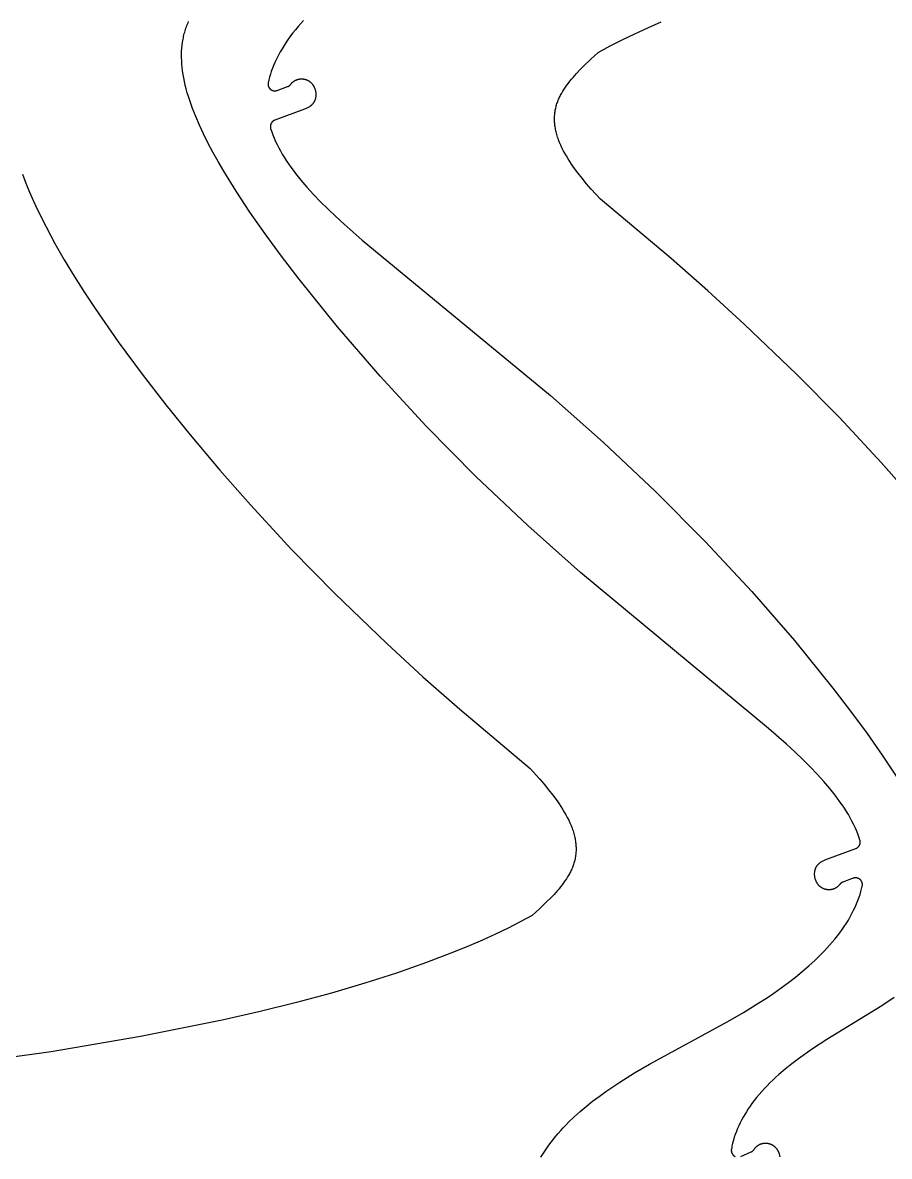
# Model space of a CAD drawing. Header units: millimetres. Extents: x -13379 to -9942, y 7 to 1157.
# Drawn here: x -10722.8 to -10467, y 372.1 to 706.6 of the extents above; entities that cross this region are included whole.
import ezdxf

# ---------------------------------------------------------------- set-up
doc = ezdxf.new("R2010")
doc.units = ezdxf.units.MM
doc.header["$MEASUREMENT"] = 0
doc.layers.add('SECCIONES', color=7, linetype='Continuous')

msp = doc.modelspace()

# ---------------------------------------------------------------- linework, layer by layer
at = {"layer": 'SECCIONES'}
for points in [[(-10569.87, 371.89, 0), (-10569.32, 372.79, 0), (-10568.74, 373.69, 0), (-10568.14, 374.57, 0), (-10567.51, 375.45, 0), (-10566.86, 376.32, 0), (-10566.18, 377.18, 0), (-10565.49, 378.03, 0), (-10564.77, 378.87, 0), (-10564.03, 379.71, 0), (-10563.27, 380.53, 0), (-10562.49, 381.35, 0), (-10561.69, 382.16, 0), (-10560.03, 383.76, 0), (-10558.3, 385.32, 0), (-10556.49, 386.85, 0), (-10554.62, 388.35, 0), (-10552.69, 389.82, 0), (-10550.71, 391.25, 0), (-10548.67, 392.66, 0), (-10546.59, 394.04, 0), (-10542.29, 396.72, 0), (-10537.86, 399.32, 0), (-10514.7, 411.92, 0), (-10510.07, 414.59, 0), (-10505.52, 417.38, 0), (-10503.28, 418.82, 0), (-10501.08, 420.31, 0), (-10498.91, 421.83, 0), (-10496.8, 423.39, 0), (-10494.73, 424.98, 0), (-10492.73, 426.62, 0), (-10490.79, 428.3, 0), (-10488.93, 430.01, 0), (-10487.15, 431.75, 0), (-10486.29, 432.63, 0), (-10485.45, 433.53, 0), (-10484.64, 434.42, 0), (-10483.86, 435.33, 0), (-10483.09, 436.24, 0), (-10482.36, 437.16, 0), (-10481.66, 438.09, 0), (-10480.98, 439.02, 0), (-10480.33, 439.96, 0), (-10479.71, 440.9, 0), (-10479.12, 441.84, 0), (-10478.57, 442.8, 0), (-10478.05, 443.75, 0), (-10477.56, 444.71, 0), (-10477.1, 445.67, 0), (-10476.68, 446.64, 0), (-10476.29, 447.61, 0), (-10475.94, 448.58, 0), (-10475.67, 449.4, 0), (-10475.43, 450.22, 0), (-10475.21, 451.04, 0), (-10475.02, 451.86, 0), (-10475, 451.93, 0), (-10474.99, 452, 0), (-10474.99, 452.06, 0), (-10474.98, 452.13, 0), (-10474.98, 452.2, 0), (-10474.97, 452.27, 0), (-10474.97, 452.34, 0), (-10474.98, 452.41, 0), (-10474.98, 452.48, 0), (-10474.99, 452.54, 0), (-10475, 452.61, 0), (-10475.01, 452.68, 0), (-10475.03, 452.75, 0), (-10475.05, 452.81, 0), (-10475.07, 452.88, 0), (-10475.09, 452.95, 0), (-10475.11, 453.01, 0), (-10475.14, 453.07, 0), (-10475.17, 453.14, 0), (-10475.2, 453.2, 0), (-10475.23, 453.26, 0), (-10475.26, 453.32, 0), (-10475.3, 453.38, 0), (-10475.34, 453.43, 0), (-10475.38, 453.49, 0), (-10475.42, 453.54, 0), (-10475.47, 453.6, 0), (-10475.51, 453.65, 0), (-10475.56, 453.7, 0), (-10475.61, 453.74, 0), (-10475.66, 453.79, 0), (-10475.71, 453.83, 0), (-10475.77, 453.88, 0), (-10475.82, 453.92, 0), (-10475.88, 453.96, 0), (-10475.94, 453.99, 0), (-10476, 454.03, 0), (-10476.06, 454.06, 0), (-10476.12, 454.09, 0), (-10476.18, 454.12, 0), (-10476.25, 454.14, 0), (-10476.31, 454.17, 0), (-10476.38, 454.19, 0), (-10476.44, 454.21, 0), (-10476.51, 454.23, 0), (-10476.57, 454.24, 0), (-10476.64, 454.25, 0), (-10476.71, 454.26, 0), (-10476.78, 454.27, 0), (-10476.85, 454.28, 0), (-10476.92, 454.28, 0), (-10476.98, 454.28, 0), (-10477.05, 454.28, 0), (-10477.12, 454.28, 0), (-10477.19, 454.27, 0), (-10477.26, 454.26, 0), (-10477.33, 454.25, 0), (-10477.39, 454.24, 0), (-10477.46, 454.22, 0), (-10477.53, 454.2, 0), (-10477.59, 454.18, 0), (-10477.66, 454.16, 0), (-10480.73, 453.04, 0), (-10480.8, 453.01, 0), (-10480.86, 452.99, 0), (-10480.92, 452.96, 0), (-10480.98, 452.93, 0), (-10481.04, 452.9, 0), (-10481.1, 452.86, 0), (-10481.16, 452.82, 0), (-10481.21, 452.79, 0), (-10481.27, 452.74, 0), (-10481.32, 452.7, 0), (-10481.37, 452.66, 0), (-10481.42, 452.61, 0), (-10481.47, 452.56, 0), (-10481.52, 452.51, 0), (-10481.57, 452.46, 0), (-10481.61, 452.41, 0), (-10481.65, 452.36, 0), (-10481.7, 452.3, 0), (-10481.75, 452.23, 0), (-10481.8, 452.17, 0), (-10481.85, 452.11, 0), (-10481.9, 452.06, 0), (-10481.95, 452, 0), (-10482.01, 451.94, 0), (-10482.07, 451.88, 0), (-10482.12, 451.83, 0), (-10482.18, 451.77, 0), (-10482.24, 451.72, 0), (-10482.31, 451.67, 0), (-10482.37, 451.62, 0), (-10482.44, 451.56, 0), (-10482.5, 451.52, 0), (-10482.57, 451.47, 0), (-10482.64, 451.42, 0), (-10482.71, 451.37, 0), (-10482.78, 451.33, 0), (-10482.85, 451.29, 0), (-10482.93, 451.25, 0), (-10483, 451.21, 0), (-10483.08, 451.17, 0), (-10483.15, 451.13, 0), (-10483.23, 451.09, 0), (-10483.31, 451.06, 0), (-10483.39, 451.03, 0), (-10483.47, 451, 0), (-10483.55, 450.97, 0), (-10483.63, 450.94, 0), (-10483.71, 450.92, 0), (-10483.8, 450.89, 0), (-10483.88, 450.87, 0), (-10483.96, 450.85, 0), (-10484.05, 450.83, 0), (-10484.13, 450.82, 0), (-10484.21, 450.8, 0), (-10484.3, 450.79, 0), (-10484.38, 450.78, 0), (-10484.47, 450.77, 0), (-10484.55, 450.76, 0), (-10484.64, 450.76, 0), (-10484.72, 450.75, 0), (-10484.81, 450.75, 0), (-10484.89, 450.75, 0), (-10484.97, 450.75, 0), (-10485.06, 450.75, 0), (-10485.14, 450.76, 0), (-10485.22, 450.77, 0), (-10485.31, 450.77, 0), (-10485.39, 450.78, 0), (-10485.47, 450.8, 0), (-10485.55, 450.81, 0), (-10485.63, 450.82, 0), (-10485.71, 450.84, 0), (-10485.79, 450.86, 0), (-10485.87, 450.88, 0), (-10485.94, 450.9, 0), (-10486.02, 450.92, 0), (-10486.1, 450.95, 0), (-10486.17, 450.97, 0), (-10486.24, 451, 0), (-10486.32, 451.02, 0), (-10486.39, 451.05, 0), (-10486.46, 451.08, 0), (-10486.53, 451.12, 0), (-10486.6, 451.15, 0), (-10486.67, 451.18, 0), (-10486.74, 451.22, 0), (-10486.81, 451.26, 0), (-10486.88, 451.3, 0), (-10486.95, 451.34, 0), (-10487.02, 451.38, 0), (-10487.08, 451.43, 0), (-10487.15, 451.47, 0), (-10487.22, 451.52, 0), (-10487.29, 451.57, 0), (-10487.35, 451.62, 0), (-10487.42, 451.67, 0), (-10487.48, 451.73, 0), (-10487.54, 451.78, 0), (-10487.61, 451.84, 0), (-10487.67, 451.9, 0), (-10487.73, 451.96, 0), (-10487.79, 452.02, 0), (-10487.85, 452.09, 0), (-10487.91, 452.15, 0), (-10487.96, 452.22, 0), (-10488.02, 452.29, 0), (-10488.07, 452.36, 0), (-10488.13, 452.43, 0), (-10488.18, 452.5, 0), (-10488.23, 452.57, 0), (-10488.28, 452.65, 0), (-10488.33, 452.72, 0), (-10488.37, 452.8, 0), (-10488.42, 452.88, 0), (-10488.46, 452.96, 0), (-10488.51, 453.04, 0), (-10488.55, 453.12, 0), (-10488.59, 453.2, 0), (-10488.63, 453.29, 0), (-10488.66, 453.37, 0), (-10488.7, 453.46, 0), (-10488.73, 453.54, 0), (-10488.76, 453.63, 0), (-10488.79, 453.72, 0), (-10488.82, 453.8, 0), (-10488.88, 453.98, 0), (-10488.92, 454.16, 0), (-10488.97, 454.34, 0), (-10489, 454.52, 0), (-10489.03, 454.7, 0), (-10489.06, 454.88, 0), (-10489.07, 455.06, 0), (-10489.09, 455.24, 0), (-10489.1, 455.41, 0), (-10489.1, 455.59, 0), (-10489.08, 455.76, 0), (-10489.06, 455.93, 0), (-10489.03, 456.09, 0), (-10489, 456.25, 0), (-10488.97, 456.41, 0), (-10488.93, 456.56, 0), (-10488.89, 456.71, 0), (-10488.84, 456.86, 0), (-10488.82, 456.93, 0), (-10488.79, 457, 0), (-10488.77, 457.08, 0), (-10488.74, 457.15, 0), (-10488.71, 457.22, 0), (-10488.68, 457.29, 0), (-10488.65, 457.35, 0), (-10488.61, 457.42, 0), (-10488.58, 457.49, 0), (-10488.54, 457.56, 0), (-10488.5, 457.62, 0), (-10488.46, 457.69, 0), (-10488.42, 457.75, 0), (-10488.38, 457.82, 0), (-10488.33, 457.88, 0), (-10488.29, 457.94, 0), (-10488.24, 458.01, 0), (-10488.19, 458.07, 0), (-10488.14, 458.13, 0), (-10488.09, 458.19, 0), (-10488.03, 458.25, 0), (-10487.98, 458.31, 0), (-10487.92, 458.37, 0), (-10487.86, 458.43, 0), (-10487.79, 458.49, 0), (-10487.73, 458.55, 0), (-10487.66, 458.6, 0), (-10487.6, 458.66, 0), (-10487.53, 458.72, 0), (-10487.45, 458.77, 0), (-10487.3, 458.88, 0), (-10487.14, 458.99, 0), (-10486.97, 459.1, 0), (-10486.79, 459.21, 0), (-10486.6, 459.31, 0), (-10486.4, 459.42, 0), (-10486.2, 459.52, 0), (-10485.98, 459.62, 0), (-10485.75, 459.73, 0), (-10476.93, 462.94, 0), (-10476.86, 462.97, 0), (-10476.8, 463, 0), (-10476.74, 463.02, 0), (-10476.67, 463.06, 0), (-10476.61, 463.09, 0), (-10476.55, 463.13, 0), (-10476.5, 463.16, 0), (-10476.44, 463.2, 0), (-10476.38, 463.24, 0), (-10476.33, 463.29, 0), (-10476.28, 463.33, 0), (-10476.23, 463.38, 0), (-10476.18, 463.43, 0), (-10476.13, 463.48, 0), (-10476.08, 463.53, 0), (-10476.04, 463.59, 0), (-10476, 463.64, 0), (-10475.96, 463.7, 0), (-10475.92, 463.76, 0), (-10475.88, 463.82, 0), (-10475.85, 463.88, 0), (-10475.82, 463.94, 0), (-10475.79, 464, 0), (-10475.76, 464.06, 0), (-10475.74, 464.13, 0), (-10475.71, 464.19, 0), (-10475.69, 464.26, 0), (-10475.67, 464.33, 0), (-10475.66, 464.39, 0), (-10475.65, 464.46, 0), (-10475.63, 464.53, 0), (-10475.62, 464.6, 0), (-10475.62, 464.67, 0), (-10475.61, 464.74, 0), (-10475.61, 464.81, 0), (-10475.61, 464.88, 0), (-10475.62, 464.95, 0), (-10475.62, 465.01, 0), (-10475.63, 465.08, 0), (-10475.64, 465.15, 0), (-10475.65, 465.22, 0), (-10475.67, 465.29, 0), (-10475.68, 465.36, 0), (-10475.7, 465.42, 0), (-10476.01, 466.36, 0), (-10476.36, 467.29, 0), (-10476.73, 468.23, 0), (-10477.14, 469.17, 0), (-10477.59, 470.11, 0), (-10478.06, 471.05, 0), (-10478.57, 471.99, 0), (-10479.11, 472.94, 0), (-10479.68, 473.89, 0), (-10480.29, 474.84, 0), (-10480.93, 475.8, 0), (-10481.59, 476.76, 0), (-10482.29, 477.72, 0), (-10483.02, 478.69, 0), (-10484.58, 480.63, 0), (-10486.38, 482.73, 0), (-10488.31, 484.86, 0), (-10490.39, 487.02, 0), (-10492.59, 489.21, 0), (-10494.92, 491.43, 0), (-10497.38, 493.7, 0), (-10502.66, 498.36, 0), (-10558.15, 544.36, 0), (-10573.76, 558.26, 0), (-10589.07, 572.73, 0), (-10603.69, 587.5, 0), (-10617.36, 602.29, 0), (-10629.92, 616.84, 0), (-10641.27, 630.93, 0), (-10646.46, 637.73, 0), (-10651.3, 644.33, 0), (-10655.77, 650.72, 0), (-10659.84, 656.88, 0), (-10663.5, 662.78, 0), (-10665.17, 665.64, 0), (-10666.72, 668.42, 0), (-10668.15, 671.14, 0), (-10669.47, 673.78, 0), (-10670.67, 676.36, 0), (-10671.75, 678.86, 0), (-10672.71, 681.29, 0), (-10673.14, 682.48, 0), (-10673.54, 683.65, 0), (-10673.91, 684.8, 0), (-10674.24, 685.93, 0), (-10674.55, 687.05, 0), (-10674.83, 688.15, 0), (-10675.07, 689.23, 0), (-10675.29, 690.29, 0), (-10675.47, 691.33, 0), (-10675.63, 692.36, 0), (-10675.75, 693.37, 0), (-10675.84, 694.36, 0), (-10675.9, 695.34, 0), (-10675.93, 696.29, 0), (-10675.93, 697.24, 0), (-10675.91, 698.16, 0), (-10675.85, 699.07, 0), (-10675.76, 699.96, 0), (-10675.64, 700.84, 0), (-10675.57, 701.27, 0), (-10675.5, 701.7, 0), (-10675.41, 702.12, 0), (-10675.32, 702.55, 0), (-10675.23, 702.96, 0), (-10675.12, 703.38, 0), (-10675.01, 703.79, 0), (-10674.89, 704.19, 0), (-10674.76, 704.6, 0), (-10674.63, 704.99, 0), (-10674.49, 705.39, 0), (-10674.35, 705.78, 0), (-10674.19, 706.17, 0), (-10674.03, 706.56, 0), (-10673.86, 706.94, 0)], [(-10639.97, 707.25, 0), (-10640.78, 706.34, 0), (-10641.56, 705.44, 0), (-10642.32, 704.52, 0), (-10643.05, 703.6, 0), (-10643.75, 702.67, 0), (-10644.43, 701.74, 0), (-10645.08, 700.8, 0), (-10645.69, 699.86, 0), (-10646.28, 698.91, 0), (-10646.83, 697.96, 0), (-10647.35, 697, 0), (-10647.84, 696.04, 0), (-10648.29, 695.08, 0), (-10648.71, 694.11, 0), (-10649.1, 693.14, 0), (-10649.45, 692.17, 0), (-10649.71, 691.35, 0), (-10649.95, 690.53, 0), (-10650.17, 689.71, 0), (-10650.36, 688.88, 0), (-10650.37, 688.82, 0), (-10650.38, 688.75, 0), (-10650.39, 688.68, 0), (-10650.4, 688.61, 0), (-10650.4, 688.54, 0), (-10650.4, 688.47, 0), (-10650.4, 688.41, 0), (-10650.4, 688.34, 0), (-10650.39, 688.27, 0), (-10650.38, 688.2, 0), (-10650.37, 688.13, 0), (-10650.36, 688.06, 0), (-10650.35, 688, 0), (-10650.33, 687.93, 0), (-10650.31, 687.87, 0), (-10650.29, 687.8, 0), (-10650.26, 687.74, 0), (-10650.24, 687.67, 0), (-10650.21, 687.61, 0), (-10650.18, 687.55, 0), (-10650.14, 687.49, 0), (-10650.11, 687.43, 0), (-10650.07, 687.37, 0), (-10650.03, 687.31, 0), (-10649.99, 687.26, 0), (-10649.95, 687.2, 0), (-10649.91, 687.15, 0), (-10649.86, 687.1, 0), (-10649.81, 687.05, 0), (-10649.76, 687, 0), (-10649.71, 686.96, 0), (-10649.66, 686.91, 0), (-10649.6, 686.87, 0), (-10649.55, 686.83, 0), (-10649.49, 686.79, 0), (-10649.43, 686.75, 0), (-10649.37, 686.72, 0), (-10649.31, 686.69, 0), (-10649.25, 686.66, 0), (-10649.19, 686.63, 0), (-10649.13, 686.6, 0), (-10649.06, 686.58, 0), (-10649, 686.56, 0), (-10648.93, 686.54, 0), (-10648.86, 686.52, 0), (-10648.8, 686.51, 0), (-10648.73, 686.49, 0), (-10648.66, 686.48, 0), (-10648.59, 686.48, 0), (-10648.52, 686.47, 0), (-10648.45, 686.47, 0), (-10648.39, 686.47, 0), (-10648.32, 686.47, 0), (-10648.25, 686.47, 0), (-10648.18, 686.48, 0), (-10648.11, 686.49, 0), (-10648.04, 686.5, 0), (-10647.98, 686.51, 0), (-10647.91, 686.53, 0), (-10647.84, 686.55, 0), (-10647.78, 686.57, 0), (-10647.71, 686.59, 0), (-10644.64, 687.72, 0), (-10644.58, 687.74, 0), (-10644.51, 687.77, 0), (-10644.45, 687.8, 0), (-10644.39, 687.83, 0), (-10644.33, 687.86, 0), (-10644.27, 687.9, 0), (-10644.22, 687.94, 0), (-10644.16, 687.98, 0), (-10644.1, 688.02, 0), (-10644.05, 688.06, 0), (-10644, 688.1, 0), (-10643.95, 688.15, 0), (-10643.9, 688.2, 0), (-10643.85, 688.25, 0), (-10643.81, 688.3, 0), (-10643.77, 688.35, 0), (-10643.72, 688.4, 0), (-10643.68, 688.47, 0), (-10643.63, 688.53, 0), (-10643.58, 688.59, 0), (-10643.53, 688.65, 0), (-10643.48, 688.71, 0), (-10643.42, 688.76, 0), (-10643.37, 688.82, 0), (-10643.31, 688.88, 0), (-10643.25, 688.93, 0), (-10643.19, 688.99, 0), (-10643.13, 689.04, 0), (-10643.07, 689.1, 0), (-10643.01, 689.15, 0), (-10642.94, 689.2, 0), (-10642.87, 689.25, 0), (-10642.81, 689.3, 0), (-10642.74, 689.34, 0), (-10642.67, 689.39, 0), (-10642.6, 689.43, 0), (-10642.52, 689.48, 0), (-10642.45, 689.52, 0), (-10642.38, 689.56, 0), (-10642.3, 689.6, 0), (-10642.22, 689.64, 0), (-10642.15, 689.67, 0), (-10642.07, 689.71, 0), (-10641.99, 689.74, 0), (-10641.91, 689.77, 0), (-10641.83, 689.8, 0), (-10641.75, 689.82, 0), (-10641.67, 689.85, 0), (-10641.58, 689.87, 0), (-10641.5, 689.9, 0), (-10641.42, 689.92, 0), (-10641.33, 689.94, 0), (-10641.25, 689.95, 0), (-10641.17, 689.97, 0), (-10641.08, 689.98, 0), (-10641, 689.99, 0), (-10640.91, 690, 0), (-10640.83, 690.01, 0), (-10640.74, 690.01, 0), (-10640.66, 690.02, 0), (-10640.57, 690.02, 0), (-10640.49, 690.02, 0), (-10640.4, 690.02, 0), (-10640.32, 690.02, 0), (-10640.24, 690.01, 0), (-10640.15, 690, 0), (-10640.07, 690, 0), (-10639.99, 689.99, 0), (-10639.91, 689.97, 0), (-10639.83, 689.96, 0), (-10639.75, 689.95, 0), (-10639.67, 689.93, 0), (-10639.59, 689.91, 0), (-10639.51, 689.89, 0), (-10639.44, 689.87, 0), (-10639.36, 689.85, 0), (-10639.28, 689.83, 0), (-10639.21, 689.8, 0), (-10639.14, 689.78, 0), (-10639.06, 689.75, 0), (-10638.99, 689.72, 0), (-10638.92, 689.69, 0), (-10638.85, 689.66, 0), (-10638.78, 689.63, 0), (-10638.71, 689.59, 0), (-10638.64, 689.55, 0), (-10638.57, 689.52, 0), (-10638.5, 689.48, 0), (-10638.43, 689.44, 0), (-10638.36, 689.39, 0), (-10638.29, 689.35, 0), (-10638.23, 689.3, 0), (-10638.16, 689.26, 0), (-10638.09, 689.21, 0), (-10638.03, 689.16, 0), (-10637.96, 689.1, 0), (-10637.9, 689.05, 0), (-10637.83, 688.99, 0), (-10637.77, 688.94, 0), (-10637.71, 688.88, 0), (-10637.65, 688.82, 0), (-10637.59, 688.75, 0), (-10637.53, 688.69, 0), (-10637.47, 688.62, 0), (-10637.41, 688.56, 0), (-10637.36, 688.49, 0), (-10637.3, 688.42, 0), (-10637.25, 688.35, 0), (-10637.2, 688.28, 0), (-10637.15, 688.2, 0), (-10637.1, 688.13, 0), (-10637.05, 688.05, 0), (-10637, 687.98, 0), (-10636.95, 687.9, 0), (-10636.91, 687.82, 0), (-10636.87, 687.74, 0), (-10636.83, 687.66, 0), (-10636.79, 687.57, 0), (-10636.75, 687.49, 0), (-10636.71, 687.41, 0), (-10636.68, 687.32, 0), (-10636.64, 687.24, 0), (-10636.61, 687.15, 0), (-10636.58, 687.06, 0), (-10636.55, 686.98, 0), (-10636.49, 686.8, 0), (-10636.45, 686.62, 0), (-10636.4, 686.44, 0), (-10636.37, 686.26, 0), (-10636.34, 686.08, 0), (-10636.31, 685.9, 0), (-10636.29, 685.72, 0), (-10636.28, 685.54, 0), (-10636.27, 685.37, 0), (-10636.27, 685.19, 0), (-10636.29, 685.02, 0), (-10636.31, 684.85, 0), (-10636.34, 684.69, 0), (-10636.36, 684.53, 0), (-10636.4, 684.37, 0), (-10636.43, 684.22, 0), (-10636.47, 684.07, 0), (-10636.52, 683.92, 0), (-10636.54, 683.85, 0), (-10636.57, 683.77, 0), (-10636.6, 683.7, 0), (-10636.62, 683.63, 0), (-10636.65, 683.56, 0), (-10636.69, 683.49, 0), (-10636.72, 683.42, 0), (-10636.75, 683.36, 0), (-10636.79, 683.29, 0), (-10636.82, 683.22, 0), (-10636.86, 683.16, 0), (-10636.9, 683.09, 0), (-10636.94, 683.03, 0), (-10636.98, 682.96, 0), (-10637.03, 682.9, 0), (-10637.07, 682.83, 0), (-10637.12, 682.77, 0), (-10637.17, 682.71, 0), (-10637.22, 682.65, 0), (-10637.27, 682.59, 0), (-10637.33, 682.53, 0), (-10637.38, 682.47, 0), (-10637.44, 682.41, 0), (-10637.5, 682.35, 0), (-10637.57, 682.29, 0), (-10637.63, 682.23, 0), (-10637.7, 682.17, 0), (-10637.76, 682.12, 0), (-10637.83, 682.06, 0), (-10637.91, 682, 0), (-10638.06, 681.89, 0), (-10638.22, 681.78, 0), (-10638.39, 681.67, 0), (-10638.57, 681.57, 0), (-10638.75, 681.46, 0), (-10638.95, 681.35, 0), (-10639.16, 681.25, 0), (-10639.38, 681.15, 0), (-10639.61, 681.05, 0), (-10648.42, 677.81, 0), (-10648.49, 677.78, 0), (-10648.55, 677.75, 0), (-10648.61, 677.72, 0), (-10648.67, 677.69, 0), (-10648.74, 677.66, 0), (-10648.79, 677.62, 0), (-10648.85, 677.59, 0), (-10648.91, 677.55, 0), (-10648.97, 677.5, 0), (-10649.02, 677.46, 0), (-10649.07, 677.41, 0), (-10649.12, 677.37, 0), (-10649.17, 677.32, 0), (-10649.22, 677.27, 0), (-10649.26, 677.22, 0), (-10649.31, 677.16, 0), (-10649.35, 677.11, 0), (-10649.39, 677.05, 0), (-10649.43, 676.99, 0), (-10649.46, 676.93, 0), (-10649.5, 676.87, 0), (-10649.53, 676.81, 0), (-10649.56, 676.75, 0), (-10649.58, 676.68, 0), (-10649.61, 676.62, 0), (-10649.63, 676.55, 0), (-10649.65, 676.49, 0), (-10649.67, 676.42, 0), (-10649.69, 676.35, 0), (-10649.7, 676.28, 0), (-10649.71, 676.22, 0), (-10649.72, 676.15, 0), (-10649.73, 676.08, 0), (-10649.73, 676.01, 0), (-10649.73, 675.94, 0), (-10649.73, 675.87, 0), (-10649.73, 675.8, 0), (-10649.72, 675.73, 0), (-10649.71, 675.66, 0), (-10649.7, 675.59, 0), (-10649.69, 675.53, 0), (-10649.68, 675.46, 0), (-10649.66, 675.39, 0), (-10649.64, 675.33, 0), (-10649.33, 674.39, 0), (-10648.98, 673.46, 0), (-10648.6, 672.52, 0), (-10648.19, 671.58, 0), (-10647.75, 670.64, 0), (-10647.27, 669.7, 0), (-10646.76, 668.76, 0), (-10646.21, 667.81, 0), (-10645.64, 666.87, 0), (-10645.03, 665.91, 0), (-10644.39, 664.96, 0), (-10643.72, 664, 0), (-10643.02, 663.04, 0), (-10642.29, 662.08, 0), (-10640.73, 660.14, 0), (-10638.92, 658.04, 0), (-10636.98, 655.92, 0), (-10634.9, 653.76, 0), (-10632.7, 651.58, 0), (-10630.36, 649.36, 0), (-10627.9, 647.11, 0), (-10622.6, 642.46, 0), (-10567, 596.59, 0), (-10551.36, 582.73, 0), (-10536.01, 568.3, 0), (-10521.35, 553.56, 0), (-10507.65, 538.81, 0), (-10495.05, 524.28, 0), (-10483.67, 510.23, 0), (-10478.46, 503.44, 0), (-10473.6, 496.85, 0), (-10469.12, 490.47, 0), (-10465.03, 484.32, 0)], [(-10460.45, 566.66, 0), (-10469.48, 576.86, 0), (-10481.77, 590.06, 0), (-10494.43, 602.92, 0), (-10509.83, 617.66, 0), (-10520.55, 627.43, 0), (-10531.44, 637, 0), (-10552.25, 654.47, 0), (-10554.99, 657.48, 0), (-10556.37, 659.06, 0), (-10557.72, 660.68, 0), (-10559.01, 662.33, 0), (-10560.22, 663.97, 0), (-10560.8, 664.8, 0), (-10561.34, 665.62, 0), (-10561.87, 666.44, 0), (-10562.36, 667.26, 0), (-10562.83, 668.07, 0), (-10563.26, 668.88, 0), (-10563.66, 669.68, 0), (-10564.03, 670.48, 0), (-10564.37, 671.27, 0), (-10564.67, 672.05, 0), (-10564.81, 672.44, 0), (-10564.94, 672.82, 0), (-10565.06, 673.21, 0), (-10565.18, 673.59, 0), (-10565.28, 673.97, 0), (-10565.38, 674.35, 0), (-10565.46, 674.72, 0), (-10565.54, 675.09, 0), (-10565.61, 675.46, 0), (-10565.67, 675.83, 0), (-10565.72, 676.2, 0), (-10565.76, 676.56, 0), (-10565.8, 676.92, 0), (-10565.82, 677.28, 0), (-10565.84, 677.64, 0), (-10565.85, 677.99, 0), (-10565.85, 678.34, 0), (-10565.84, 678.69, 0), (-10565.83, 679.04, 0), (-10565.8, 679.38, 0), (-10565.77, 679.73, 0), (-10565.73, 680.07, 0), (-10565.68, 680.4, 0), (-10565.62, 680.74, 0), (-10565.56, 681.07, 0), (-10565.49, 681.4, 0), (-10565.41, 681.73, 0), (-10565.32, 682.06, 0), (-10565.22, 682.38, 0), (-10565.12, 682.71, 0), (-10565.01, 683.03, 0), (-10564.9, 683.35, 0), (-10564.77, 683.66, 0), (-10564.65, 683.98, 0), (-10564.51, 684.29, 0), (-10564.37, 684.6, 0), (-10564.22, 684.91, 0), (-10564.06, 685.21, 0), (-10563.9, 685.52, 0), (-10563.73, 685.82, 0), (-10563.38, 686.42, 0), (-10563.01, 687.01, 0), (-10562.62, 687.6, 0), (-10562.2, 688.18, 0), (-10561.77, 688.76, 0), (-10561.33, 689.33, 0), (-10560.86, 689.89, 0), (-10560.39, 690.45, 0), (-10559.4, 691.55, 0), (-10558.37, 692.64, 0), (-10557.31, 693.71, 0), (-10555.14, 695.8, 0), (-10552.95, 697.83, 0), (-10549.46, 699.71, 0), (-10545.85, 701.55, 0), (-10542.13, 703.34, 0), (-10538.29, 705.1, 0), (-10534.34, 706.82, 0)], [(-10722.91, 661.87, 0), (-10721.87, 659.22, 0), (-10720.78, 656.58, 0), (-10719.63, 653.97, 0), (-10718.43, 651.38, 0), (-10715.95, 646.38, 0), (-10713.32, 641.46, 0), (-10710.55, 636.6, 0), (-10707.67, 631.81, 0), (-10704.62, 626.99, 0), (-10701.48, 622.22, 0), (-10694.66, 612.43, 0), (-10687.57, 602.84, 0), (-10680.58, 593.83, 0), (-10673.41, 584.96, 0), (-10664.63, 574.55, 0), (-10655.62, 564.33, 0), (-10643.36, 551.1, 0), (-10630.73, 538.21, 0), (-10615.38, 523.43, 0), (-10604.68, 513.63, 0), (-10593.81, 504.04, 0), (-10573.05, 486.52, 0), (-10570.31, 483.5, 0), (-10568.93, 481.91, 0), (-10567.59, 480.29, 0), (-10566.3, 478.64, 0), (-10565.09, 476.99, 0), (-10564.52, 476.17, 0), (-10563.97, 475.34, 0), (-10563.45, 474.52, 0), (-10562.96, 473.7, 0), (-10562.5, 472.89, 0), (-10562.07, 472.08, 0), (-10561.67, 471.27, 0), (-10561.3, 470.48, 0), (-10560.96, 469.69, 0), (-10560.66, 468.91, 0), (-10560.52, 468.52, 0), (-10560.39, 468.13, 0), (-10560.27, 467.75, 0), (-10560.16, 467.37, 0), (-10560.06, 466.99, 0), (-10559.96, 466.61, 0), (-10559.88, 466.23, 0), (-10559.8, 465.86, 0), (-10559.73, 465.49, 0), (-10559.67, 465.12, 0), (-10559.62, 464.76, 0), (-10559.58, 464.39, 0), (-10559.55, 464.03, 0), (-10559.52, 463.67, 0), (-10559.51, 463.32, 0), (-10559.5, 462.96, 0), (-10559.5, 462.61, 0), (-10559.51, 462.26, 0), (-10559.53, 461.91, 0), (-10559.55, 461.57, 0), (-10559.58, 461.23, 0), (-10559.63, 460.89, 0), (-10559.68, 460.55, 0), (-10559.73, 460.21, 0), (-10559.8, 459.88, 0), (-10559.87, 459.55, 0), (-10559.95, 459.22, 0), (-10560.04, 458.89, 0), (-10560.14, 458.57, 0), (-10560.24, 458.25, 0), (-10560.35, 457.93, 0), (-10560.46, 457.61, 0), (-10560.59, 457.29, 0), (-10560.72, 456.98, 0), (-10560.86, 456.67, 0), (-10561, 456.36, 0), (-10561.15, 456.05, 0), (-10561.31, 455.74, 0), (-10561.47, 455.44, 0), (-10561.64, 455.14, 0), (-10561.99, 454.54, 0), (-10562.36, 453.95, 0), (-10562.76, 453.36, 0), (-10563.17, 452.78, 0), (-10563.6, 452.21, 0), (-10564.05, 451.64, 0), (-10564.52, 451.07, 0), (-10564.99, 450.52, 0), (-10565.99, 449.42, 0), (-10567.02, 448.33, 0), (-10568.08, 447.27, 0), (-10570.26, 445.18, 0), (-10572.45, 443.15, 0), (-10575.95, 441.28, 0), (-10579.56, 439.46, 0), (-10583.29, 437.67, 0), (-10587.13, 435.92, 0), (-10591.08, 434.21, 0), (-10595.14, 432.54, 0), (-10603.6, 429.29, 0), (-10612.51, 426.17, 0), (-10621.86, 423.18, 0), (-10631.68, 420.29, 0), (-10641.97, 417.52, 0), (-10652.73, 414.85, 0), (-10664, 412.28, 0), (-10688.08, 407.44, 0), (-10714.38, 403, 0), (-10743.12, 399, 0)], [(-10465.56, 418.94, 0), (-10469.19, 416.57, 0), (-10485.52, 406.57, 0), (-10489.73, 403.81, 0), (-10491.8, 402.37, 0), (-10493.83, 400.9, 0), (-10495.82, 399.39, 0), (-10497.75, 397.84, 0), (-10499.61, 396.25, 0), (-10500.51, 395.43, 0), (-10501.4, 394.61, 0), (-10502.26, 393.78, 0), (-10503.1, 392.94, 0), (-10503.91, 392.09, 0), (-10504.7, 391.23, 0), (-10505.46, 390.35, 0), (-10506.2, 389.47, 0), (-10506.91, 388.58, 0), (-10507.59, 387.68, 0), (-10508.15, 386.89, 0), (-10508.7, 386.09, 0), (-10509.22, 385.28, 0), (-10509.72, 384.47, 0), (-10510.19, 383.65, 0), (-10510.64, 382.83, 0), (-10511.06, 382, 0), (-10511.46, 381.16, 0), (-10511.83, 380.32, 0), (-10512.18, 379.47, 0), (-10512.49, 378.61, 0), (-10512.78, 377.75, 0), (-10513.04, 376.88, 0), (-10513.28, 376.01, 0), (-10513.38, 375.56, 0), (-10513.48, 375.12, 0), (-10513.56, 374.68, 0), (-10513.64, 374.23, 0), (-10513.65, 374.16, 0), (-10513.66, 374.09, 0), (-10513.67, 374.02, 0), (-10513.67, 373.95, 0), (-10513.67, 373.88, 0), (-10513.67, 373.81, 0), (-10513.67, 373.74, 0), (-10513.66, 373.67, 0), (-10513.65, 373.6, 0), (-10513.64, 373.54, 0), (-10513.63, 373.47, 0), (-10513.61, 373.4, 0), (-10513.59, 373.33, 0), (-10513.57, 373.27, 0), (-10513.55, 373.2, 0), (-10513.52, 373.13, 0), (-10513.5, 373.07, 0), (-10513.47, 373.01, 0), (-10513.43, 372.95, 0), (-10513.4, 372.89, 0), (-10513.36, 372.83, 0), (-10513.33, 372.77, 0), (-10513.29, 372.71, 0), (-10513.24, 372.66, 0), (-10513.2, 372.6, 0), (-10513.15, 372.55, 0), (-10513.11, 372.5, 0), (-10513.06, 372.45, 0), (-10513, 372.4, 0), (-10512.95, 372.36, 0), (-10512.9, 372.31, 0), (-10512.84, 372.27, 0), (-10512.78, 372.23, 0), (-10512.73, 372.19, 0), (-10512.67, 372.16, 0), (-10512.6, 372.12, 0), (-10512.54, 372.09, 0)], [(-10510.86, 372.07, 0), (-10507.8, 373.44, 0), (-10507.74, 373.47, 0), (-10507.68, 373.5, 0), (-10507.62, 373.53, 0), (-10507.56, 373.56, 0), (-10507.5, 373.6, 0), (-10507.45, 373.64, 0), (-10507.39, 373.68, 0), (-10507.34, 373.72, 0), (-10507.29, 373.77, 0), (-10507.24, 373.82, 0), (-10507.19, 373.86, 0), (-10507.14, 373.91, 0), (-10507.1, 373.96, 0), (-10507.05, 374.02, 0), (-10507.01, 374.07, 0), (-10506.97, 374.13, 0), (-10506.93, 374.18, 0), (-10506.89, 374.25, 0), (-10506.85, 374.31, 0), (-10506.8, 374.38, 0), (-10506.76, 374.44, 0), (-10506.71, 374.5, 0), (-10506.66, 374.56, 0), (-10506.61, 374.62, 0), (-10506.55, 374.68, 0), (-10506.5, 374.74, 0), (-10506.45, 374.8, 0), (-10506.39, 374.86, 0), (-10506.33, 374.92, 0), (-10506.27, 374.97, 0), (-10506.21, 375.03, 0), (-10506.15, 375.08, 0), (-10506.08, 375.14, 0), (-10506.02, 375.19, 0), (-10505.95, 375.24, 0), (-10505.88, 375.29, 0), (-10505.81, 375.34, 0), (-10505.74, 375.38, 0), (-10505.67, 375.43, 0), (-10505.6, 375.47, 0), (-10505.52, 375.51, 0), (-10505.45, 375.56, 0), (-10505.37, 375.59, 0), (-10505.3, 375.63, 0), (-10505.22, 375.67, 0), (-10505.14, 375.7, 0), (-10505.06, 375.74, 0), (-10504.98, 375.77, 0), (-10504.9, 375.8, 0), (-10504.82, 375.82, 0), (-10504.74, 375.85, 0), (-10504.66, 375.87, 0), (-10504.57, 375.9, 0), (-10504.49, 375.92, 0), (-10504.41, 375.94, 0), (-10504.32, 375.95, 0), (-10504.24, 375.97, 0), (-10504.15, 375.98, 0), (-10504.07, 375.99, 0), (-10503.99, 376, 0), (-10503.9, 376.01, 0), (-10503.82, 376.02, 0), (-10503.73, 376.02, 0), (-10503.65, 376.02, 0), (-10503.57, 376.03, 0), (-10503.48, 376.02, 0), (-10503.4, 376.02, 0), (-10503.32, 376.02, 0), (-10503.24, 376.01, 0), (-10503.16, 376, 0), (-10503.07, 376, 0), (-10502.99, 375.98, 0), (-10502.91, 375.97, 0), (-10502.84, 375.96, 0), (-10502.76, 375.94, 0), (-10502.68, 375.93, 0), (-10502.6, 375.91, 0), (-10502.53, 375.89, 0), (-10502.45, 375.87, 0), (-10502.38, 375.84, 0), (-10502.3, 375.82, 0), (-10502.23, 375.8, 0), (-10502.16, 375.77, 0), (-10502.09, 375.74, 0), (-10502.01, 375.71, 0), (-10501.94, 375.68, 0), (-10501.87, 375.65, 0), (-10501.8, 375.61, 0), (-10501.72, 375.58, 0), (-10501.65, 375.54, 0), (-10501.58, 375.5, 0), (-10501.51, 375.46, 0), (-10501.44, 375.42, 0), (-10501.37, 375.37, 0), (-10501.3, 375.32, 0), (-10501.23, 375.28, 0), (-10501.17, 375.23, 0), (-10501.1, 375.18, 0), (-10501.03, 375.12, 0), (-10500.97, 375.07, 0), (-10500.9, 375.01, 0), (-10500.84, 374.95, 0), (-10500.77, 374.89, 0), (-10500.71, 374.83, 0), (-10500.65, 374.77, 0), (-10500.59, 374.71, 0), (-10500.53, 374.64, 0), (-10500.47, 374.57, 0), (-10500.41, 374.51, 0), (-10500.36, 374.44, 0), (-10500.3, 374.37, 0), (-10500.25, 374.29, 0), (-10500.2, 374.22, 0), (-10500.15, 374.14, 0), (-10500.1, 374.07, 0), (-10500.05, 373.99, 0), (-10500, 373.91, 0), (-10499.96, 373.83, 0), (-10499.91, 373.75, 0), (-10499.87, 373.67, 0), (-10499.83, 373.59, 0), (-10499.79, 373.51, 0), (-10499.75, 373.42, 0), (-10499.71, 373.34, 0), (-10499.68, 373.25, 0), (-10499.61, 373.08, 0), (-10499.55, 372.91, 0), (-10499.5, 372.73, 0), (-10499.45, 372.55, 0), (-10499.41, 372.38, 0), (-10499.37, 372.2, 0), (-10499.34, 372.02, 0)]]:
    msp.add_polyline3d(points, dxfattribs=at)

doc.saveas('drawing.dxf')
